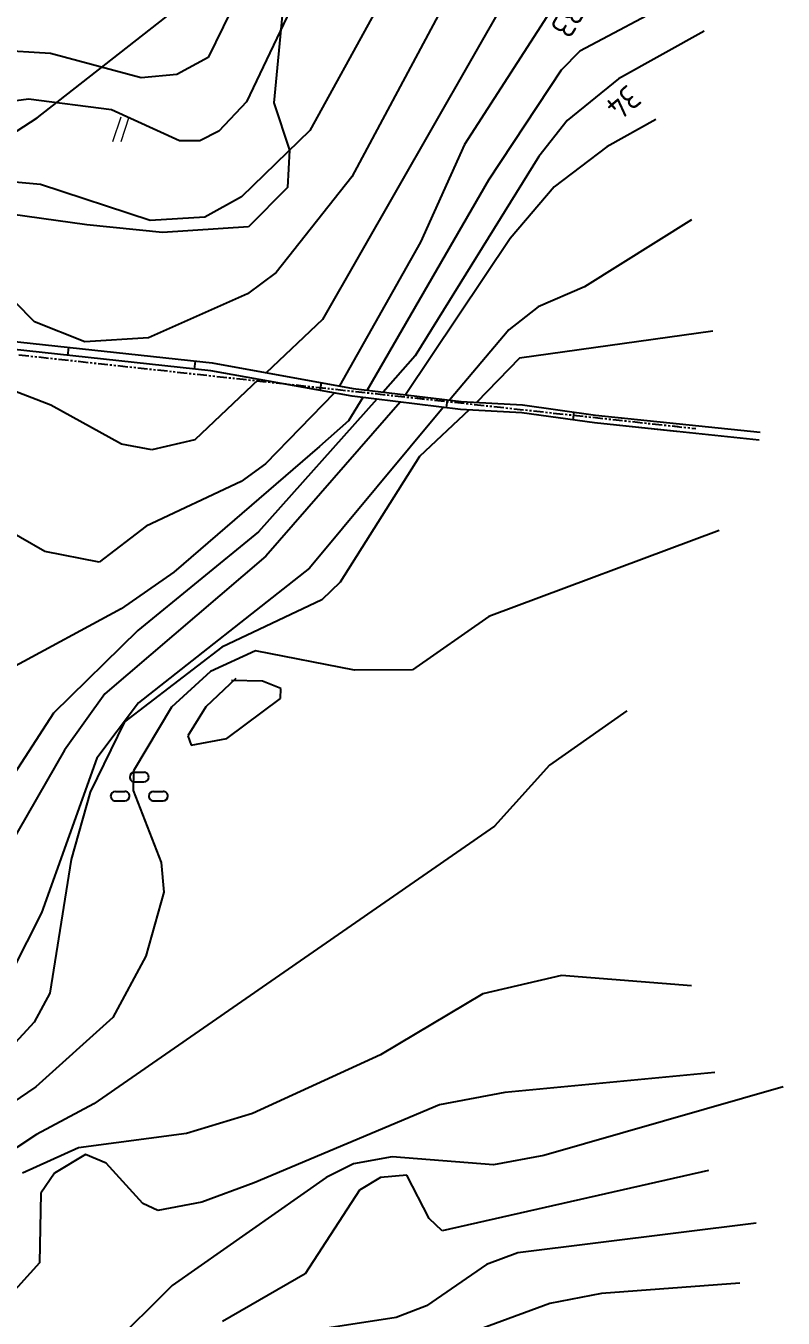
# Model space of a CAD drawing. Header units: metres. Extents: x 139929 to 142176, y 6401995 to 6404420.
# Drawn here: x 140704.5 to 140752, y 6402255.3 to 6402336.5 of the extents above; entities that cross this region are included whole.
import ezdxf
from ezdxf.enums import TextEntityAlignment as Align

# ---------------------------------------------------------------- set-up
doc = ezdxf.new("R2010")
doc.units = ezdxf.units.M
doc.header["$LTSCALE"] = 0.5
doc.linetypes.add('PHANTOM', pattern=[2.5, 1.25, -0.25, 0.25, -0.25, 0.25, -0.25])
doc.layers.get('0').update_dxf_attribs({"color": 1})
for name, color, linetype in [('M-BEF-MARKLINJE', 4, 'Continuous'), ('M-BEF-MUR', 4, 'Continuous'), ('M-BEF-NIVÅKURVA-PRIMÄR-0.5M', 12, 'Continuous'), ('M-BEF-NIVÅKURVA-PRIMÄR-1.0M', 12, 'Continuous'), ('M-GR-FASTIGHETSGRÄNS', 3, 'PHANTOM')]:
    doc.layers.add(name, color=color, linetype=linetype)
doc.layers.add('PRI_MARKSLAG_ÄNG', color=100, linetype='Continuous', lineweight=18)
doc.styles.add('ISO', font='iso.shx', dxfattribs={"height": 2.5})

# ---------------------------------------------------------------- blocks, each defined once
blk = doc.blocks.new('PRI_M_LÖVSKOG')
for p, q in [((-0.295, 1.2), (0.295, 1.2)), ((-0.295, 0.6), (0.295, 0.6)), ((-1.495, 0), (-0.905, 0)), ((-1.495, -0.6), (-0.905, -0.6)), ((0.905, 0), (1.495, 0)), ((0.905, -0.6), (1.495, -0.6))]:
    blk.add_line(p, q)
for centre, start, end in [((-0.295, 0.9), 90.00001, 179.99999), ((-0.295, 0.9), 179.99999, 270.00003), ((0.295, 0.9), 0, 90.00001), ((0.295, 0.9), 270.00003, 0.00001), ((-1.495, -0.3), 90.00001, 179.99999), ((-1.495, -0.3), 179.99999, 270.00003), ((-0.905, -0.3), 0, 90.00001), ((-0.905, -0.3), 270.00003, 0.00001), ((0.905, -0.3), 90.00001, 179.99999), ((0.905, -0.3), 179.99999, 270.00003), ((1.495, -0.3), 0, 90.00001), ((1.495, -0.3), 270.00003, 0.00001)]:
    blk.add_arc(centre, 0.3, start, end)
blk = doc.blocks.new('PRI_M_ÄNG')
for points in [[(0.259, 1.556, 0), (-0.259, 0, 0)], [(0.778, 1.556, 0), (0.259, 0, 0)]]:
    blk.add_polyline3d(points)

msp = doc.modelspace()

# ---------------------------------------------------------------- linework, layer by layer
at = {"layer": 'M-BEF-MARKLINJE', "lineweight": -3, "ltscale": 0.8}
for p, q in [((140705.189, 6402330.71), (140713.661, 6402337.34)), ((140696.46, 6402325.059), (140705.189, 6402330.71))]:
    msp.add_line(p, q, dxfattribs=at)
at = {"layer": 'M-BEF-MARKLINJE'}
for p, q in [((140720.612, 6402337.564, 30.589), (140720.04, 6402331.648, 31.384)), ((140720.04, 6402331.648, 31.384), (140721.039, 6402328.666, 31.655)), ((140721.039, 6402328.666, 31.655), (140720.905, 6402326.328, 31.484)), ((140720.905, 6402326.328, 31.484), (140718.455, 6402323.855, 31.569)), ((140708.316, 6402323.993, 31.598), (140701.838, 6402324.884, 31.569)), ((140713.064, 6402323.501, 31.583), (140708.316, 6402323.993, 31.598)), ((140718.455, 6402323.855, 31.569), (140713.064, 6402323.501, 31.583))]:
    msp.add_line(p, q, dxfattribs=at)
at = {"layer": 'M-BEF-MARKLINJE', "lineweight": -3}
for p, q in [((140720.612, 6402337.564), (140720.04, 6402331.648)), ((140720.04, 6402331.648), (140721.039, 6402328.666)), ((140721.039, 6402328.666), (140720.905, 6402326.328)), ((140720.905, 6402326.328), (140718.455, 6402323.855)), ((140708.316, 6402323.993), (140701.838, 6402324.884)), ((140713.064, 6402323.501), (140708.316, 6402323.993)), ((140718.455, 6402323.855), (140713.064, 6402323.501))]:
    msp.add_line(p, q, dxfattribs=at)
at = {"layer": 'M-BEF-MUR'}
for p, q in [((140716.095, 6402314.822), (140698.628, 6402316.707)), ((140698.675, 6402317.204), (140716.166, 6402315.317)), ((140707.12, 6402315.79, 32.38), (140707.173, 6402316.288, 32.38)), ((140715.074, 6402314.933, 32.536), (140715.127, 6402315.429, 32.536)), ((140716.166, 6402315.317, 32.556), (140725.032, 6402313.718, 33.309)), ((140724.957, 6402313.224, 33.309), (140716.095, 6402314.822, 32.556)), ((140722.958, 6402313.585, 33.139), (140723.046, 6402314.077, 33.14)), ((140725.032, 6402313.718, 33.309), (140731.804, 6402312.892, 36.464)), ((140731.76, 6402312.393, 36.464), (140724.957, 6402313.224, 33.309)), ((140730.881, 6402312.5, 36.056), (140730.942, 6402312.996, 36.062)), ((140731.804, 6402312.892, 36.464), (140735.666, 6402312.683, 36.919)), ((140735.666, 6402312.683, 36.919), (140740.237, 6402312.046, 36.862)), ((140735.618, 6402312.184, 36.919), (140731.76, 6402312.393, 36.464)), ((140740.177, 6402311.55, 36.862), (140735.618, 6402312.184, 36.919)), ((140738.838, 6402311.736, 36.879), (140738.907, 6402312.232, 36.879)), ((140740.237, 6402312.046, 36.862), (140750.574, 6402310.974, 36.706)), ((140750.516, 6402310.477, 36.706), (140740.177, 6402311.55, 36.862))]:
    msp.add_line(p, q, dxfattribs=at)
at = {"layer": 'M-BEF-MUR', "lineweight": -3}
for p, q in [((140716.095, 6402314.822), (140698.628, 6402316.707)), ((140698.675, 6402317.204), (140716.166, 6402315.317)), ((140707.12, 6402315.79), (140707.173, 6402316.288)), ((140715.074, 6402314.933), (140715.127, 6402315.429)), ((140716.166, 6402315.317), (140725.032, 6402313.718)), ((140724.957, 6402313.224), (140716.095, 6402314.822)), ((140722.958, 6402313.585), (140723.046, 6402314.077)), ((140725.032, 6402313.718), (140731.804, 6402312.892)), ((140731.76, 6402312.393), (140724.957, 6402313.224)), ((140730.881, 6402312.5), (140730.942, 6402312.996)), ((140731.804, 6402312.892), (140735.666, 6402312.683)), ((140735.666, 6402312.683), (140740.237, 6402312.046)), ((140735.618, 6402312.184), (140731.76, 6402312.393)), ((140740.177, 6402311.55), (140735.618, 6402312.184)), ((140738.838, 6402311.736), (140738.907, 6402312.232)), ((140740.237, 6402312.046), (140745.511, 6402311.499)), ((140745.301, 6402311.018), (140740.177, 6402311.55))]:
    msp.add_line(p, q, dxfattribs=at)
at = {"layer": 'M-BEF-NIVÅKURVA-PRIMÄR-0.5M', "linetype": 'Continuous', "lineweight": -3}
for p, q in [((140737.334, 6402342.952, 32.5), (140723.113, 6402318.044, 32.5)), ((140718.877, 6402340.544, 30.5), (140715.923, 6402334.5, 30.5)), ((140745.26, 6402338.064, 33.5), (140739.259, 6402334.893, 33.5)), ((140726.435, 6402337.4, 31.5), (140722.307, 6402329.901, 31.5)), ((140706.022, 6402334.751, 30.5), (140702.368, 6402334.965, 30.5)), ((140711.712, 6402333.21, 30.5), (140706.022, 6402334.751, 30.5)), ((140715.923, 6402334.5, 30.5), (140713.965, 6402333.431, 30.5)), ((140739.259, 6402334.893, 33.5), (140738.093, 6402333.693, 33.5)), ((140738.093, 6402333.693, 33.5), (140733.527, 6402326.791, 33.5)), ((140713.965, 6402333.431, 30.5), (140711.712, 6402333.21, 30.5)), ((140744.033, 6402330.597, 34.5), (140740.964, 6402328.881, 34.5)), ((140722.307, 6402329.901, 31.5), (140718.009, 6402325.74, 31.5)), ((140740.964, 6402328.881, 34.5), (140737.648, 6402326.381, 34.5)), ((140705.405, 6402326.51, 31.5), (140700.179, 6402326.986, 31.5)), ((140712.288, 6402324.253, 31.5), (140705.405, 6402326.51, 31.5)), ((140733.527, 6402326.791, 33.5), (140725.913, 6402313.611, 33.5)), ((140737.648, 6402326.381, 34.5), (140734.881, 6402323.126, 34.5)), ((140718.009, 6402325.74, 31.5), (140715.713, 6402324.469, 31.5)), ((140715.713, 6402324.469, 31.5), (140712.288, 6402324.253, 31.5)), ((140746.27, 6402324.309, 35.5), (140739.544, 6402320.1, 35.5)), ((140734.881, 6402323.126, 34.5), (140728.307, 6402313.319, 34.5)), ((140739.544, 6402320.1, 35.5), (140736.644, 6402318.829, 35.5)), ((140736.644, 6402318.829, 35.5), (140734.8, 6402317.389, 35.5)), ((140723.113, 6402318.044, 32.5), (140719.565, 6402314.704, 32.5)), ((140734.8, 6402317.389, 35.5), (140731.072, 6402312.981, 35.5)), ((140719.075, 6402314.285, 32.5), (140715.093, 6402310.485, 32.5)), ((140706.046, 6402312.66, 32.5), (140703.119, 6402313.791, 32.5)), ((140710.491, 6402310.221, 32.5), (140706.046, 6402312.66, 32.5)), ((140727.973, 6402312.856, 34.5), (140719.541, 6402303.183, 34.5)), ((140730.687, 6402312.524, 35.5), (140722.294, 6402302.433, 35.5)), ((140725.625, 6402313.142, 33.5), (140724.731, 6402311.689, 33.5)), ((140724.731, 6402311.689, 33.5), (140722.924, 6402310.07, 33.5)), ((140712.379, 6402309.866, 32.5), (140710.491, 6402310.221, 32.5)), ((140715.093, 6402310.485, 32.5), (140712.379, 6402309.866, 32.5)), ((140722.924, 6402310.07, 33.5), (140713.766, 6402302.183, 33.5)), ((140748.015, 6402304.798, 36.5), (140733.539, 6402299.392, 36.5)), ((140719.541, 6402303.183, 34.5), (140709.445, 6402294.551, 34.5)), ((140713.766, 6402302.183, 33.5), (140710.471, 6402299.873, 33.5)), ((140722.294, 6402302.433, 35.5), (140711.555, 6402293.982, 35.5)), ((140710.471, 6402299.873, 33.5), (140703.574, 6402296.163, 33.5)), ((140733.539, 6402299.392, 36.5), (140728.746, 6402296.048, 36.5)), ((140718.888, 6402297.234, 36.5), (140716.063, 6402295.947, 36.5)), ((140725.102, 6402296.02, 36.5), (140718.888, 6402297.234, 36.5)), ((140716.063, 6402295.947, 36.5), (140713.62, 6402293.706, 36.5)), ((140728.746, 6402296.048, 36.5), (140725.102, 6402296.02, 36.5)), ((140709.445, 6402294.551, 34.5), (140706.896, 6402290.997, 34.5)), ((140711.555, 6402293.982, 35.5), (140708.929, 6402290.493, 35.5)), ((140713.62, 6402293.706, 36.5), (140711.237, 6402289.704, 36.5)), ((140706.896, 6402290.997, 34.5), (140703.423, 6402284.957, 34.5)), ((140708.929, 6402290.493, 35.5), (140705.454, 6402280.792, 35.5)), ((140711.237, 6402289.704, 36.5), (140711.213, 6402288.482, 36.5)), ((140711.213, 6402288.482, 36.5), (140712.976, 6402283.946, 36.5)), ((140712.976, 6402283.946, 36.5), (140713.138, 6402282.096, 36.5)), ((140713.138, 6402282.096, 36.5), (140712.013, 6402278.066, 36.5)), ((140705.454, 6402280.792, 35.5), (140703.621, 6402277.14, 35.5)), ((140712.013, 6402278.066, 36.5), (140709.934, 6402274.223, 36.5)), ((140738.099, 6402276.852, 37.5), (140733.163, 6402275.702, 37.5)), ((140746.267, 6402276.205, 37.5), (140738.099, 6402276.852, 37.5)), ((140733.163, 6402275.702, 37.5), (140726.745, 6402271.866, 37.5)), ((140709.934, 6402274.223, 36.5), (140705.112, 6402269.871, 36.5)), ((140726.745, 6402271.866, 37.5), (140718.715, 6402268.195, 37.5)), ((140705.112, 6402269.871, 36.5), (140697.754, 6402264.9, 36.5)), ((140752.025, 6402269.873, 38.5), (140736.994, 6402265.551, 38.5)), ((140718.715, 6402268.195, 37.5), (140714.559, 6402266.938, 37.5)), ((140714.559, 6402266.938, 37.5), (140707.777, 6402266.039, 37.5)), ((140707.777, 6402266.039, 37.5), (140704.268, 6402264.453, 37.5)), ((140727.478, 6402265.47, 38.5), (140725.05, 6402265.035, 38.5)), ((140733.835, 6402264.98, 38.5), (140727.478, 6402265.47, 38.5)), ((140736.994, 6402265.551, 38.5), (140733.835, 6402264.98, 38.5)), ((140725.05, 6402265.035, 38.5), (140723.339, 6402264.178, 38.5)), ((140723.339, 6402264.178, 38.5), (140713.657, 6402257.394, 38.5)), ((140750.333, 6402261.313, 39.5), (140735.371, 6402259.443, 39.5)), ((140735.371, 6402259.443, 39.5), (140733.397, 6402258.708, 39.5)), ((140733.397, 6402258.708, 39.5), (140729.634, 6402256.127, 39.5)), ((140713.657, 6402257.394, 38.5), (140707.753, 6402251.541, 38.5)), ((140729.634, 6402256.127, 39.5), (140727.722, 6402255.386, 39.5)), ((140727.722, 6402255.386, 39.5), (140722.162, 6402254.533, 39.5))]:
    msp.add_line(p, q, dxfattribs=at)
at = {"layer": 'M-BEF-NIVÅKURVA-PRIMÄR-1.0M', "linetype": 'Continuous', "lineweight": -3}
for p, q in [((140743.16, 6402346.329, 33), (140732.021, 6402329.041, 33)), ((140732.061, 6402340.323, 32), (140724.949, 6402327.002, 32)), ((140721.692, 6402338.759, 31), (140718.325, 6402331.72, 31)), ((140747.056, 6402336.146, 34), (140741.678, 6402333.152, 34)), ((140741.678, 6402333.152, 34), (140738.457, 6402330.531, 34)), ((140704.651, 6402331.868, 31), (140700.899, 6402331.405, 31)), ((140709.863, 6402331.213, 31), (140704.651, 6402331.868, 31)), ((140714.119, 6402329.253, 31), (140709.863, 6402331.213, 31)), ((140718.325, 6402331.72, 31), (140716.602, 6402329.862, 31)), ((140738.457, 6402330.531, 34), (140736.678, 6402328.275, 34)), ((140716.602, 6402329.862, 31), (140715.398, 6402329.269, 31)), ((140715.398, 6402329.269, 31), (140714.119, 6402329.253, 31)), ((140732.021, 6402329.041, 33), (140729.258, 6402322.898, 33)), ((140736.678, 6402328.275, 34), (140728.929, 6402315.757, 34)), ((140724.949, 6402327.002, 32), (140720.184, 6402321.001, 32)), ((140729.258, 6402322.898, 33), (140724.161, 6402313.875, 33)), ((140705.029, 6402317.887, 32), (140701.921, 6402321.039, 32)), ((140720.184, 6402321.001, 32), (140718.394, 6402319.653, 32)), ((140718.394, 6402319.653, 32), (140712.177, 6402316.894, 32)), ((140708.189, 6402316.64, 32), (140705.029, 6402317.887, 32)), ((140712.177, 6402316.894, 32), (140708.189, 6402316.64, 32)), ((140747.613, 6402317.309, 36), (140735.471, 6402315.619, 36)), ((140728.929, 6402315.757, 34), (140726.909, 6402313.489, 34)), ((140735.471, 6402315.619, 36), (140732.772, 6402312.84, 36)), ((140723.833, 6402313.427, 33), (140719.53, 6402308.982, 33)), ((140726.504, 6402313.035, 34), (140719.086, 6402304.706, 34)), ((140732.303, 6402312.364, 36), (140729.185, 6402309.447, 36)), ((140729.185, 6402309.447, 36), (140724.215, 6402301.562, 36)), ((140719.53, 6402308.982, 33), (140717.999, 6402307.878, 33)), ((140717.999, 6402307.878, 33), (140712.027, 6402305.072, 33)), ((140705.664, 6402303.47, 33), (140699.492, 6402307.015, 33)), ((140712.027, 6402305.072, 33), (140709.073, 6402302.808, 33)), ((140719.086, 6402304.706, 34), (140711.501, 6402298.514, 34)), ((140709.073, 6402302.808, 33), (140705.664, 6402303.47, 33)), ((140724.215, 6402301.562, 36), (140723.055, 6402300.439, 36)), ((140723.055, 6402300.439, 36), (140716.778, 6402297.475, 36)), ((140711.501, 6402298.514, 34), (140706.223, 6402293.32, 34)), ((140716.778, 6402297.475, 36), (140710.675, 6402292.778, 36)), ((140717.666, 6402295.509, 37), (140715.768, 6402293.729, 37)), ((140719.336, 6402295.327, 37), (140717.395, 6402295.377, 37)), ((140720.496, 6402294.866, 37), (140719.336, 6402295.327, 37)), ((140720.457, 6402294.239, 37), (140720.496, 6402294.866, 37)), ((140717.106, 6402291.74, 37), (140720.457, 6402294.239, 37)), ((140706.223, 6402293.32, 34), (140700.777, 6402284.939, 34)), ((140715.768, 6402293.729, 37), (140714.658, 6402291.894, 37)), ((140742.219, 6402293.466, 37), (140737.348, 6402290.061, 37)), ((140710.675, 6402292.778, 36), (140708.506, 6402288.359, 36)), ((140714.658, 6402291.894, 37), (140714.849, 6402291.317, 37)), ((140714.849, 6402291.317, 37), (140717.106, 6402291.74, 37)), ((140737.348, 6402290.061, 37), (140733.904, 6402286.242, 37)), ((140708.506, 6402288.359, 36), (140707.322, 6402284.148, 36)), ((140733.904, 6402286.242, 37), (140708.756, 6402268.801, 37)), ((140707.322, 6402284.148, 36), (140705.978, 6402275.743, 36)), ((140705.978, 6402275.743, 36), (140705.004, 6402273.929, 36)), ((140705.004, 6402273.929, 36), (140703.574, 6402272.379, 36)), ((140747.741, 6402270.773, 38), (140734.556, 6402269.51, 38)), ((140708.756, 6402268.801, 37), (140705.155, 6402266.867, 37)), ((140730.456, 6402268.74, 38), (140718.805, 6402263.845, 38)), ((140734.556, 6402269.51, 38), (140730.456, 6402268.74, 38)), ((140705.155, 6402266.867, 37), (140695.783, 6402260.739, 37)), ((140708.218, 6402265.618, 38), (140706.278, 6402264.44, 38)), ((140709.516, 6402265.068, 38), (140708.218, 6402265.618, 38)), ((140711.829, 6402262.534, 38), (140709.516, 6402265.068, 38)), ((140706.278, 6402264.44, 38), (140705.422, 6402263.194, 38)), ((140718.805, 6402263.845, 38), (140715.518, 6402262.628, 38)), ((140726.744, 6402264.175, 39), (140725.429, 6402263.379, 39)), ((140728.407, 6402264.327, 39), (140726.744, 6402264.175, 39)), ((140729.797, 6402261.601, 39), (140728.407, 6402264.327, 39)), ((140747.333, 6402264.609, 39), (140730.607, 6402260.824, 39)), ((140705.422, 6402263.194, 38), (140705.342, 6402258.815, 38)), ((140725.429, 6402263.379, 39), (140722.018, 6402258.13, 39)), ((140712.772, 6402262.11, 38), (140711.829, 6402262.534, 38)), ((140715.518, 6402262.628, 38), (140712.772, 6402262.11, 38)), ((140730.607, 6402260.824, 39), (140729.797, 6402261.601, 39)), ((140705.342, 6402258.815, 38), (140703.395, 6402256.655, 38)), ((140722.018, 6402258.13, 39), (140716.817, 6402255.138, 39)), ((140749.304, 6402257.545, 40), (140740.62, 6402256.894, 40)), ((140740.62, 6402256.894, 40), (140737.371, 6402256.256, 40)), ((140737.371, 6402256.256, 40), (140729.603, 6402253.413, 40))]:
    msp.add_line(p, q, dxfattribs=at)
at = {"layer": 'M-GR-FASTIGHETSGRÄNS'}
for q in [(140746.541, 6402311.199), (140745.433, 6402311.32)]:
    msp.add_line((140699.072, 6402316.366), q, dxfattribs=at)

# ---------------------------------------------------------------- block references
at = {"layer": 'M-BEF-MARKLINJE'}
msp.add_blockref('PRI_M_LÖVSKOG', (140711.597, 6402288.418, 36.637), dxfattribs=at)
msp.add_blockref('PRI_M_LÖVSKOG', (140711.597, 6402288.418, 36.637), dxfattribs=at)
at = {"layer": 'PRI_MARKSLAG_ÄNG', "lineweight": -3}
msp.add_blockref('PRI_M_ÄNG', (140710.176, 6402329.197, 30.964), dxfattribs=at)
at = {"layer": 'PRI_MARKSLAG_ÄNG', "color": 1, "linetype": 'Continuous', "lineweight": -3}
msp.add_blockref('PRI_M_ÄNG', (140710.176, 6402329.197, 30.964), dxfattribs=at)

# ---------------------------------------------------------------- texts
at = {"layer": 'M-BEF-NIVÅKURVA-PRIMÄR-1.0M', "style": 'ISO'}
for s, rotation, p in [('33', 239.391, (140737.914, 6402338.224)), ('34', 220.37401, (140741.962, 6402333.2))]:
    msp.add_text(s, height=1.5, rotation=rotation, dxfattribs=at).set_placement(p, align=Align.BOTTOM_LEFT)

doc.saveas('drawing.dxf')
